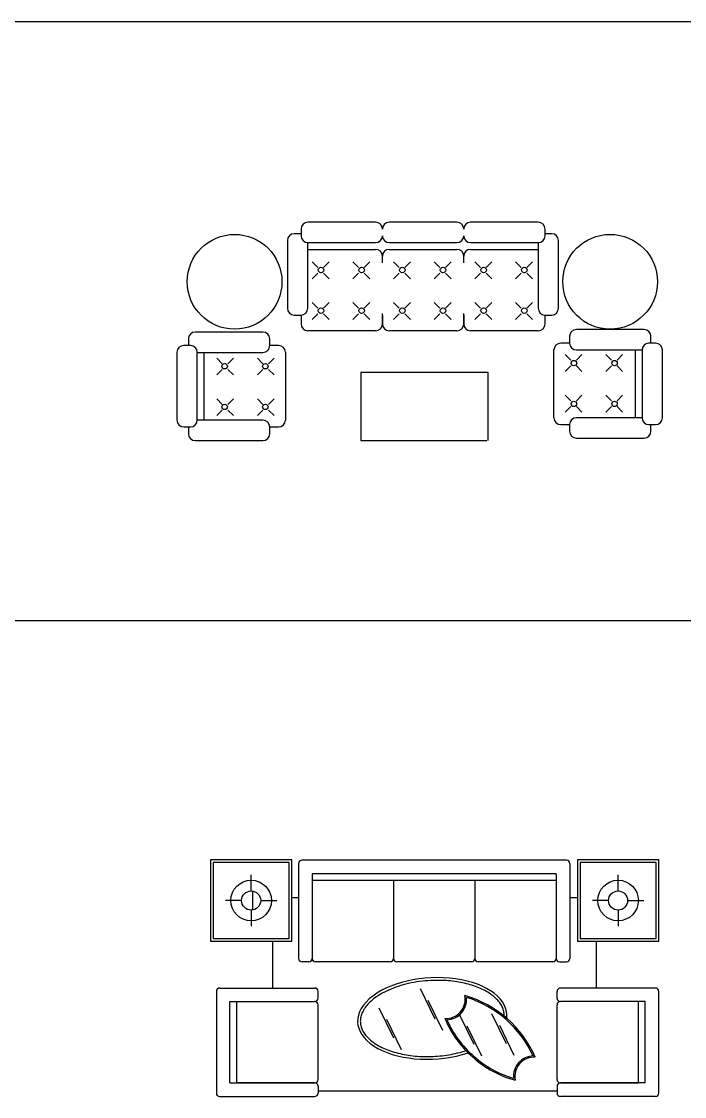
# Model space of a CAD drawing. Header units: millimetres. Extents: x -30782 to 40110, y 35885 to 73818.
# Drawn here: x -11490 to -6600, y 55286 to 63215 of the extents above; entities that cross this region are included whole.
import ezdxf

# ---------------------------------------------------------------- set-up
doc = ezdxf.new("R2010")
doc.units = ezdxf.units.MM
doc.layers.add('www.cad-blocks.net', color=7, linetype='Continuous')

# ---------------------------------------------------------------- blocks, each defined once
blk = doc.blocks.new('A$C490427F5')
for p, q in [((600, 1745.3), (0, 1745.3)), ((0, 1745.3), (0, 1145.3)), ((600, 1145.3), (600, 1745.3)), ((2706.6, 1745.3), (2706.6, 1145.3)), ((3306.6, 1745.3), (2706.6, 1745.3)), ((3306.6, 1145.3), (3306.6, 1745.3)), ((580, 1725.3), (20, 1725.3)), ((20, 1725.3), (20, 1165.3)), ((580, 1165.3), (580, 1725.3)), ((650.5, 1718), (650.5, 1018)), ((2625.5, 1743), (674.4, 1743)), ((2650.5, 1718), (2650.5, 1018)), ((2726.6, 1725.3), (2726.6, 1165.3)), ((3286.6, 1725.3), (2726.6, 1725.3)), ((3286.6, 1165.3), (3286.6, 1725.3)), ((300, 1515.8), (300, 1634.6)), ((2550.5, 1643), (750.5, 1643)), ((750.5, 1643), (750.5, 1018)), ((2550.5, 1593), (750.5, 1593)), ((1350.5, 1593), (1350.5, 1018)), ((1950.5, 1593), (1950.5, 1018)), ((2550.5, 1643), (2550.5, 1018)), ((3006.6, 1515.8), (3006.6, 1634.6)), ((310, 1515), (310, 1375.5)), ((229.5, 1445.3), (110.6, 1445.3)), ((370.5, 1445.3), (489.4, 1445.3)), ((650.5, 1464.6), (600, 1464.6)), ((2706.6, 1464.6), (2650.5, 1464.6)), ((2936.1, 1445.3), (2817.3, 1445.3)), ((3077.1, 1445.3), (3196, 1445.3)), ((300, 1374.8), (300, 1255.9)), ((3006.6, 1374.8), (3006.6, 1255.9)), ((0, 1145.3), (600, 1145.3)), ((20, 1165.3), (580, 1165.3)), ((460, 800), (460, 1145.3)), ((2706.6, 1145.3), (3306.6, 1145.3)), ((2726.6, 1165.3), (3286.6, 1165.3)), ((2846.6, 800), (2846.6, 1145.3)), ((725.5, 993), (675.5, 993)), ((764.3, 993.4), (748.8, 1008.9)), ((764.3, 993.4), (764.3, 995.6)), ((764.3, 993.4), (765.8, 994.9)), ((1325.5, 993), (775.5, 993)), ((1350.2, 1013.6), (1350.8, 1014.2)), ((1925.5, 993), (1375.5, 993)), ((2525.5, 993), (1975.5, 993)), ((2575.5, 993), (2625.5, 993)), ((68.5, 800), (768.5, 800)), ((1547.3, 796), (1654.9, 574)), ((3281.6, 800), (2581.6, 800)), ((43.5, 775), (43.5, 25)), ((793.5, 725), (793.5, 775)), ((2556.6, 725), (2556.6, 775)), ((3306.6, 25), (3306.6, 775)), ((143.5, 100), (143.5, 700)), ((143.5, 700), (768.5, 700)), ((193.5, 100), (193.5, 700)), ((793.5, 125), (793.5, 675)), ((1242.6, 655), (1350.1, 433)), ((1604.1, 710.8), (1711.6, 488.8)), ((2556.6, 125), (2556.6, 675)), ((3206.6, 700), (2581.6, 700)), ((3156.6, 100), (3156.6, 700)), ((3206.6, 100), (3206.6, 700)), ((1299.3, 569.8), (1406.9, 347.8)), ((1834.8, 607), (1942.3, 385)), ((2074.2, 612.3), (2181.8, 390.3)), ((1891.5, 521.8), (1999.1, 299.8)), ((2131, 527.1), (2238.5, 305.1)), ((143.5, 100), (768.5, 100)), ((768.5, 100), (193.5, 100)), ((3206.6, 100), (2581.6, 100)), ((2581.6, 100), (3156.6, 100)), ((793.5, 75), (793.5, 25)), ((2556.6, 38.6), (793.5, 38.6)), ((2556.6, 75), (2556.6, 25)), ((68.5, 0), (768.5, 0)), ((3281.6, 0), (2581.6, 0))]:
    blk.add_line(p, q)
for centre, radius in [((300, 1445.3), 150), ((3006.6, 1445.3), 150), ((300, 1445.3), 70.5), ((3006.6, 1445.3), 70.5)]:
    blk.add_circle(centre, radius)
for centre, radius, start, end in [((675.5, 1718), 25, 90, 180), ((2625.5, 1718), 25, 0, 90), ((675.5, 1018), 25, 180, 270), ((725.5, 1018), 25, 270, 0), ((775.5, 1018), 25, 180, 270), ((1325.5, 1018), 25, 270, 0), ((1375.5, 1018), 25, 180, 270), ((1925.5, 1018), 25, 270, 0), ((1975.5, 1018), 25, 180, 270), ((2525.5, 1018), 25, 270, 0), ((2575.5, 1018), 25, 180, 270), ((2625.5, 1018), 25, 270, 0), ((68.5, 775), 25, 90, 180), ((768.5, 775), 25, 0, 90), ((2581.6, 775), 25, 90, 180), ((3281.6, 775), 25, 0, 90), ((768.5, 725), 25, 270, 0), ((1738.2, 716.8), 141.2, 266.30338, 11.30679), ((1738.2, 716.8), 151.2, 272.2823, 5.19682), ((1657, -29.5), 804.5, 23.32468, 74.1544), ((1657, -29.5), 794.5, 24.44106, 73.03802), ((2581.6, 725), 25, 180, 270), ((768.5, 675), 25, 0, 90), ((2581.6, 675), 25, 90, 180), ((2416.9, 856.9), 743.1, 202.22248, 229.7606), ((2416.9, 856.9), 733.1, 203.40582, 229.77472), ((2436.1, 838), 741.5, 227.69005, 255.28683), ((2436.1, 838), 731.5, 227.6759, 254.1017), ((2386.3, 148.2), 151.2, 138.73951, 185.19661), ((2386.3, 148.2), 141.2, 138.73951, 191.17198), ((2386.3, 148.2), 151.2, 92.28204, 138.73951), ((2386.3, 148.2), 141.2, 86.17205, 138.73951), ((768.5, 125), 25, 270, 0), ((768.5, 75), 25, 0, 90), ((2581.6, 125), 25, 180, 270), ((2581.6, 125), 25, 180, 270), ((2581.6, 75), 25, 90, 180), ((68.5, 25), 25, 180, 270), ((768.5, 25), 25, 270, 0), ((2581.6, 25), 25, 180, 270), ((3281.6, 25), 25, 270, 0)]:
    blk.add_arc(centre, radius, start, end)
blk.add_ellipse((1636, 575.7), major_axis=(550.3, 30.1), ratio=0.544361, start_param=6.1879, end_param=11.467075)
blk.add_open_spline([(2166.3, 604.7), (2165.8, 615), (2164.1, 625.2), (2158.5, 645.5), (2154.6, 655.6), (2144.5, 675.5), (2138.4, 685.4), (2123.7, 704.8), (2115.2, 714.3), (2096.1, 732.7), (2085.4, 741.7), (2061.9, 758.9), (2049.1, 767.2), (2021.5, 782.8), (2006.8, 790.2), (1975.7, 803.9), (1959.2, 810.2), (1924.9, 821.8), (1907, 827.1), (1870, 836.3), (1850.8, 840.3), (1811.7, 847.1), (1791.6, 849.8), (1750.8, 854), (1730.1, 855.4), (1688.4, 856.9), (1667.3, 857), (1618.4, 855.5), (1590.5, 853.5), (1535.3, 847.3), (1508, 843), (1454.7, 832.2), (1428.7, 825.7), (1378.7, 810.6), (1354.6, 802.1), (1309, 783.3), (1287.5, 773), (1247.6, 750.9), (1229.2, 739.1), (1199.2, 716.8), (1187, 706.5), (1165.1, 685.4), (1155.3, 674.6), (1138.4, 652.7), (1131.2, 641.6), (1119.5, 619.4), (1115, 608.2), (1108.5, 586), (1106.5, 575), (1105.1, 553), (1105.6, 542.1), (1109.2, 520.4), (1112.2, 509.6), (1120.8, 488.2), (1126.4, 477.6), (1140.2, 456.7), (1148.4, 446.5), (1167.3, 426.5), (1178, 416.8), (1201.9, 398.1), (1215, 389.2), (1243.5, 372.3), (1258.9, 364.3), (1291.6, 349.4), (1308.9, 342.6), (1345.3, 330.1), (1364.3, 324.5), (1403.6, 314.7), (1424, 310.5), (1465.8, 303.5), (1487.2, 300.7), (1530.7, 296.7), (1552.8, 295.4), (1597.3, 294.4), (1619.8, 294.6), (1664.6, 296.7), (1687, 298.5), (1731.3, 303.5), (1753.3, 306.8), (1796.6, 314.8), (1817.8, 319.5), (1854.2, 329), (1869.7, 333.5), (1884.7, 338.3)], degree=3, knots=[6.283185, 6.283185, 6.283185, 6.283185, 6.400371, 6.400371, 6.517556, 6.517556, 6.634741, 6.634741, 6.751926, 6.751926, 6.869112, 6.869112, 6.986297, 6.986297, 7.103482, 7.103482, 7.220668, 7.220668, 7.337853, 7.337853, 7.455038, 7.455038, 7.572223, 7.572223, 7.689409, 7.689409, 7.806594, 7.806594, 7.96153, 7.96153, 8.116465, 8.116465, 8.271401, 8.271401, 8.426336, 8.426336, 8.581272, 8.581272, 8.736208, 8.736208, 8.860785, 8.860785, 8.985363, 8.985363, 9.10994, 9.10994, 9.234518, 9.234518, 9.359095, 9.359095, 9.483673, 9.483673, 9.60825, 9.60825, 9.732828, 9.732828, 9.857406, 9.857406, 9.981983, 9.981983, 10.106561, 10.106561, 10.231138, 10.231138, 10.355716, 10.355716, 10.480293, 10.480293, 10.604871, 10.604871, 10.729449, 10.729449, 10.854026, 10.854026, 10.978604, 10.978604, 11.103181, 11.103181, 11.227759, 11.227759, 11.352336, 11.352336, 11.447036, 11.447036, 11.447036, 11.447036])
blk.add_open_spline([(2166.5, 593.1), (2166.6, 597), (2166.5, 600.9), (2166.3, 604.7)], degree=3)
blk = doc.blocks.new('A$C144B2C1F')
at = {"linetype": 'ByBlock'}
for p, q in [((1465.2, 1610.2), (965.2, 1610.2)), ((2065.2, 1610.2), (1565.2, 1610.2)), ((2665.2, 1610.2), (2165.2, 1610.2)), ((914.4, 1525.7), (864.4, 1525.7)), ((915.2, 1560.2), (915.2, 1510.2)), ((2764.4, 1525.7), (2714.4, 1525.7)), ((2715.2, 1510.2), (2715.2, 1560.2)), ((814.4, 1475.7), (814.4, 975.7)), ((964.4, 975.7), (964.4, 1460.2)), ((965.2, 1460.2), (1465.2, 1460.2)), ((1565.2, 1460.2), (2065.2, 1460.2)), ((2165.2, 1460.2), (2665.2, 1460.2)), ((2664.4, 1460.2), (2664.4, 975.7)), ((2814.4, 975.7), (2814.4, 1475.7)), ((965.2, 1410.2), (1465.2, 1410.2)), ((1515.2, 1311.2), (1515.2, 1360.2)), ((1565.2, 1410.2), (2065.2, 1410.2)), ((2115.2, 1311.2), (2115.2, 1360.2)), ((2165.2, 1410.2), (2664.4, 1410.2)), ((1039.6, 1277.5), (998.1, 1317)), ((1081.1, 1277.5), (1122.7, 1317)), ((1339.6, 1277.5), (1298.1, 1317)), ((1381.1, 1277.5), (1422.7, 1317)), ((1639.6, 1277.5), (1598.1, 1317)), ((1681.1, 1277.5), (1722.7, 1317)), ((1939.6, 1277.5), (1898.1, 1317)), ((1981.1, 1277.5), (2022.7, 1317)), ((2239.6, 1277.5), (2198.1, 1317)), ((2281.1, 1277.5), (2322.7, 1317)), ((2539.6, 1277.5), (2498.1, 1317)), ((2581.1, 1277.5), (2622.7, 1317)), ((1039.6, 1235.1), (998.1, 1192.7)), ((1081.1, 1235.1), (1122.7, 1192.7)), ((1339.6, 1235.1), (1298.1, 1192.7)), ((1381.1, 1235.1), (1422.7, 1192.7)), ((1639.6, 1235.1), (1598.1, 1192.7)), ((1681.1, 1235.1), (1722.7, 1192.7)), ((1939.6, 1235.1), (1898.1, 1192.7)), ((1981.1, 1235.1), (2022.7, 1192.7)), ((2239.6, 1235.1), (2198.1, 1192.7)), ((2281.1, 1235.1), (2322.7, 1192.7)), ((2539.6, 1235.1), (2498.1, 1192.7)), ((2581.1, 1235.1), (2622.7, 1192.7)), ((1039.6, 977.5), (998.1, 1017)), ((1081.1, 977.5), (1122.7, 1017)), ((1339.6, 977.5), (1298.1, 1017)), ((1381.1, 977.5), (1422.7, 1017)), ((1639.6, 977.5), (1598.1, 1017)), ((1681.1, 977.5), (1722.7, 1017)), ((1939.6, 977.5), (1898.1, 1017)), ((1981.1, 977.5), (2022.7, 1017)), ((2239.6, 977.5), (2198.1, 1017)), ((2281.1, 977.5), (2322.7, 1017)), ((2539.6, 977.5), (2498.1, 1017)), ((2581.1, 977.5), (2622.7, 1017)), ((864.4, 925.7), (914.4, 925.7)), ((915.2, 925.8), (915.2, 860.2)), ((1039.6, 935.1), (998.1, 892.7)), ((1081.1, 935.1), (1122.7, 892.7)), ((1339.6, 935.1), (1298.1, 892.7)), ((1381.1, 935.1), (1422.7, 892.7)), ((1515.2, 860.2), (1515.2, 937.2)), ((1515.2, 925.8), (1515.2, 860.2)), ((1639.6, 935.1), (1598.1, 892.7)), ((1681.1, 935.1), (1722.7, 892.7)), ((1939.6, 935.1), (1898.1, 892.7)), ((1981.1, 935.1), (2022.7, 892.7)), ((2115.2, 860.2), (2115.2, 937.2)), ((2115.2, 925.8), (2115.2, 860.2)), ((2239.6, 935.1), (2198.1, 892.7)), ((2281.1, 935.1), (2322.7, 892.7)), ((2539.6, 935.1), (2498.1, 892.7)), ((2581.1, 935.1), (2622.7, 892.7)), ((2714.4, 925.7), (2764.4, 925.7)), ((2715.2, 860.2), (2715.2, 925.7)), ((634.5, 800), (134.5, 800)), ((1128.7, 810.2), (965.2, 810.2)), ((1465.2, 810.2), (1088, 810.2)), ((1728.7, 810.2), (1565.2, 810.2)), ((2065.2, 810.2), (1688, 810.2)), ((2328.7, 810.2), (2165.2, 810.2)), ((2665.2, 810.2), (2288, 810.2)), ((3445.9, 818.6), (2945.9, 818.6)), ((84.5, 750), (84.5, 700)), ((684.5, 700), (684.5, 750)), ((2895.9, 717.8), (2830.4, 717.8)), ((2895.9, 768.6), (2895.9, 718.6)), ((3530.4, 717.8), (3480.4, 717.8)), ((3495.9, 718.6), (3495.9, 768.6)), ((0, 650.8), (0, 150.8)), ((100, 700.8), (50, 700.8)), ((150, 150.8), (150, 650.8)), ((150, 650), (634.5, 650)), ((200, 150.8), (200, 650)), ((750, 700.8), (684.5, 700.8)), ((800, 650.8), (800, 273.6)), ((2780.4, 504.3), (2780.4, 667.8)), ((2905.3, 593.4), (2862.9, 634.9)), ((2945.9, 668.6), (3430.4, 668.6)), ((2947.7, 593.4), (2987.2, 634.9)), ((3205.3, 593.4), (3162.9, 634.9)), ((3247.7, 593.4), (3287.2, 634.9)), ((3380.4, 667.8), (3380.4, 168.6)), ((3430.4, 667.8), (3430.4, 167.8)), ((3580.4, 167.8), (3580.4, 667.8)), ((332.8, 566.7), (293.2, 608.3)), ((375.2, 566.7), (417.5, 608.3)), ((632.8, 566.7), (593.2, 608.3)), ((675.2, 566.7), (717.5, 608.3)), ((332.8, 525.2), (293.2, 483.7)), ((375.2, 525.2), (417.5, 483.7)), ((632.8, 525.2), (593.2, 483.7)), ((675.2, 525.2), (717.5, 483.7)), ((2295.2, 501), (1355.2, 501)), ((1355.2, 501), (1355.2, 1)), ((2295.2, 1), (2295.2, 501)), ((2780.4, 167.8), (2780.4, 545)), ((2905.3, 551.8), (2862.9, 510.3)), ((2947.7, 551.8), (2987.2, 510.3)), ((3205.3, 551.8), (3162.9, 510.3)), ((3247.7, 551.8), (3287.2, 510.3)), ((2905.3, 293.4), (2862.9, 334.9)), ((2947.7, 293.4), (2987.2, 334.9)), ((3205.3, 293.4), (3162.9, 334.9)), ((3247.7, 293.4), (3287.2, 334.9)), ((332.8, 266.7), (293.2, 308.3)), ((375.2, 266.7), (417.5, 308.3)), ((632.8, 266.7), (593.2, 308.3)), ((675.2, 266.7), (717.5, 308.3)), ((800, 314.3), (800, 150.8)), ((2905.3, 251.8), (2862.9, 210.3)), ((2947.7, 251.8), (2987.2, 210.3)), ((3205.3, 251.8), (3162.9, 210.3)), ((3247.7, 251.8), (3287.2, 210.3)), ((332.8, 225.2), (293.2, 183.7)), ((375.2, 225.2), (417.5, 183.7)), ((632.8, 225.2), (593.2, 183.7)), ((675.2, 225.2), (717.5, 183.7)), ((3430.4, 168.6), (2945.9, 168.6)), ((50, 100.8), (100, 100.8)), ((84.5, 100), (84.5, 50)), ((634.5, 150), (150, 150)), ((684.5, 100.8), (750, 100.8)), ((684.5, 50), (684.5, 100)), ((2830.4, 117.8), (2895.9, 117.8)), ((2895.9, 118.6), (2895.9, 68.6)), ((3480.4, 117.8), (3530.4, 117.8)), ((3495.9, 68.6), (3495.9, 118.6)), ((134.5, 0), (634.5, 0)), ((1355.2, 1), (2285.2, 1)), ((2945.9, 18.6), (3445.9, 18.6))]:
    blk.add_line(p, q, dxfattribs=at)
for centre, radius in [((425.2, 1171), 349.3), ((3195.2, 1171), 349.3), ((1062.3, 1257.9), 20), ((1362.3, 1257.9), 20), ((1662.3, 1257.9), 20), ((1962.3, 1257.9), 20), ((2262.3, 1257.9), 20), ((2562.3, 1257.9), 20), ((1062.3, 957.9), 20), ((1362.3, 957.9), 20), ((1662.3, 957.9), 20), ((1962.3, 957.9), 20), ((2262.3, 957.9), 20), ((2562.3, 957.9), 20), ((352.3, 547.9), 20), ((652.3, 547.9), 20), ((2928.1, 570.7), 20), ((3228.1, 570.7), 20), ((352.3, 247.9), 20), ((652.3, 247.9), 20), ((2928.1, 270.7), 20), ((3228.1, 270.7), 20)]:
    blk.add_circle(centre, radius, dxfattribs=at)
for centre, start, end in [((965.2, 1560.2), 90, 180), ((965.2, 1560.2), 90, 180), ((1465.2, 1560.2), 0, 90), ((1565.2, 1560.2), 90, 180), ((1565.2, 1560.2), 90, 180), ((2065.2, 1560.2), 0, 90), ((2165.2, 1560.2), 90, 180), ((2165.2, 1560.2), 90, 180), ((2665.2, 1560.2), 0, 90), ((864.4, 1475.7), 90, 180), ((965.2, 1510.2), 180, 270), ((1465.2, 1510.2), 270, 0), ((1565.2, 1510.2), 180, 270), ((2065.2, 1510.2), 270, 0), ((2165.2, 1510.2), 180, 270), ((2665.2, 1510.2), 270, 0), ((2764.4, 1475.7), 0, 90), ((1465.2, 1360.2), 0, 90), ((1565.2, 1360.2), 90, 180), ((2065.2, 1360.2), 0, 90), ((2165.2, 1360.2), 90, 180), ((864.4, 975.7), 180, 270), ((914.4, 975.7), 270, 0), ((2714.4, 975.7), 180, 270), ((2764.4, 975.7), 270, 0), ((134.5, 750), 90, 180), ((634.5, 750), 0, 90), ((965.2, 860.2), 180, 270), ((1465.2, 860.2), 270, 0), ((1565.2, 860.2), 180, 270), ((2065.2, 860.2), 270, 0), ((2165.2, 860.2), 180, 270), ((2665.2, 860.2), 270, 0), ((2945.9, 768.6), 90, 180), ((3445.9, 768.6), 0, 90), ((2830.4, 667.8), 90, 180), ((2945.9, 718.6), 180, 270), ((3480.4, 667.8), 90, 180), ((3530.4, 667.8), 0, 90), ((3530.4, 667.8), 0, 90), ((50, 650.8), 90, 180), ((100, 650.8), 0, 90), ((634.5, 700), 270, 0), ((750, 650.8), 0, 90), ((2830.4, 167.8), 180, 270), ((2945.9, 118.6), 90, 180), ((3480.4, 167.8), 180, 270), ((3530.4, 167.8), 270, 0), ((50, 150.8), 180, 270), ((50, 150.8), 180, 270), ((100, 150.8), 270, 0), ((634.5, 100), 0, 90), ((750, 150.8), 270, 0), ((134.5, 50), 180, 270), ((634.5, 50), 270, 0), ((2945.9, 68.6), 180, 270), ((3445.9, 68.6), 270, 0)]:
    blk.add_arc(centre, 50, start, end, dxfattribs=at)
blk = doc.blocks.new('format')
at = {"color": 155, "true_color": 0x546d8e}
for p, q in [((-27052.7, 63214.7), (40110.2, 63214.7)), ((-27052.7, 58795.7), (40110.2, 58795.7))]:
    blk.add_line(p, q, dxfattribs=at)

msp = doc.modelspace()

# ---------------------------------------------------------------- block references
for name, p in [('A$C144B2C1F', (-10343.5, 60124.1)), ('A$C490427F5', (-10096.4, 55286.1))]:
    msp.add_blockref(name, p)
at = {"layer": 'www.cad-blocks.net'}
msp.add_blockref('format', (0, 0), dxfattribs=at)

doc.saveas('drawing.dxf')
